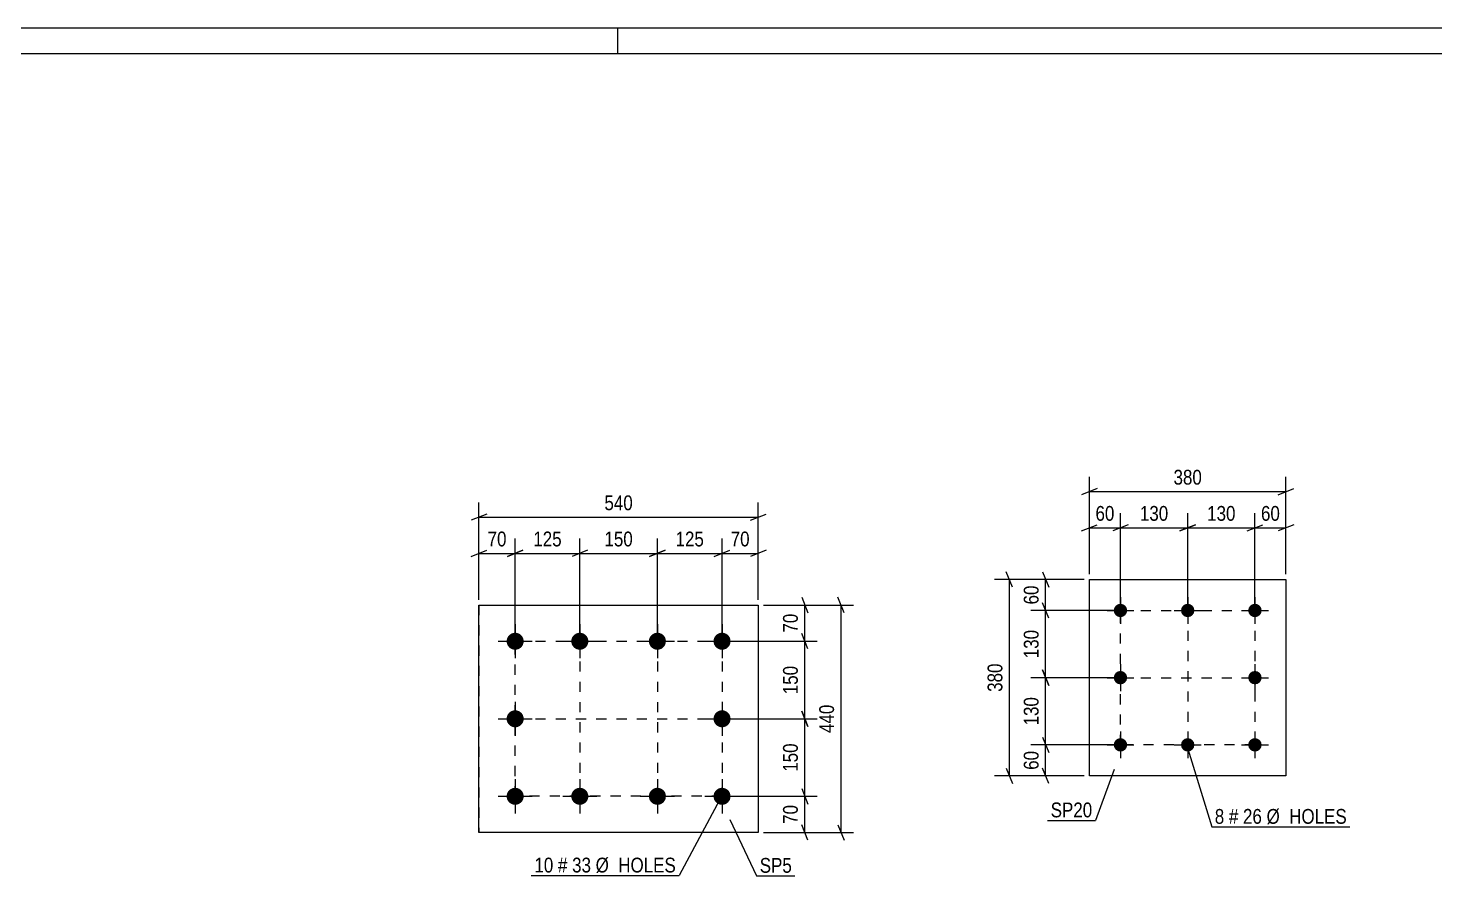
# Model space of a CAD drawing. Header units: millimetres. Extents: x 0 to 1189, y 0 to 841.
# Drawn here: x 655 to 927, y 677 to 841 of the extents above; entities that cross this region are included whole.
import ezdxf

# ---------------------------------------------------------------- set-up
doc = ezdxf.new("R2010")
doc.units = ezdxf.units.MM
doc.linetypes.add('DXK_LINE_DOT2', pattern=[3.9198, 1.9599, -1.9599])
doc.styles.add('Arial Narrow', font='ARIALN.TTF', dxfattribs={"height": 0.2})

# ---------------------------------------------------------------- blocks, each defined once
blk = doc.blocks.new('Unknown-348435410-1129')
at = {"color": 5, "linetype": 'Continuous'}
for p, q in [((1189, 841), (0, 841)), ((769, 836), (769, 841)), ((1184, 836), (5, 836))]:
    blk.add_line(p, q, dxfattribs=at)
blk = doc.blocks.new('Bolt-348435410-6793 - 6759')
at = {"linetype": 'Continuous'}
for points in [[(750.79, 722.38), (750.75, 722.03), (750.65, 721.7), (750.48, 721.41), (750.24, 721.15), (749.97, 720.95), (749.65, 720.81), (749.31, 720.73), (748.97, 720.73), (748.63, 720.81), (748.32, 720.95), (748.04, 721.15), (747.81, 721.41), (747.63, 721.7), (747.53, 722.03), (747.49, 722.38), (747.53, 722.72), (747.63, 723.05), (747.81, 723.35), (748.04, 723.6), (748.32, 723.8), (748.63, 723.94), (748.97, 724.02), (749.31, 724.02), (749.65, 723.94), (749.97, 723.8), (750.24, 723.6), (750.48, 723.35), (750.65, 723.05), (750.75, 722.72)], [(763.29, 722.38), (763.25, 722.03), (763.15, 721.7), (762.98, 721.41), (762.74, 721.15), (762.47, 720.95), (762.15, 720.81), (761.81, 720.73), (761.47, 720.73), (761.13, 720.81), (760.82, 720.95), (760.54, 721.15), (760.31, 721.41), (760.13, 721.7), (760.03, 722.03), (759.99, 722.38), (760.03, 722.72), (760.13, 723.05), (760.31, 723.35), (760.54, 723.6), (760.82, 723.8), (761.13, 723.94), (761.47, 724.02), (761.81, 724.02), (762.15, 723.94), (762.47, 723.8), (762.74, 723.6), (762.98, 723.35), (763.15, 723.05), (763.25, 722.72)], [(778.29, 722.38), (778.25, 722.03), (778.15, 721.7), (777.98, 721.41), (777.74, 721.15), (777.47, 720.95), (777.15, 720.81), (776.81, 720.73), (776.47, 720.73), (776.13, 720.81), (775.82, 720.95), (775.54, 721.15), (775.31, 721.41), (775.13, 721.7), (775.03, 722.03), (774.99, 722.38), (775.03, 722.72), (775.13, 723.05), (775.31, 723.35), (775.54, 723.6), (775.82, 723.8), (776.13, 723.94), (776.47, 724.02), (776.81, 724.02), (777.15, 723.94), (777.47, 723.8), (777.74, 723.6), (777.98, 723.35), (778.15, 723.05), (778.25, 722.72)], [(790.79, 722.38), (790.75, 722.03), (790.65, 721.7), (790.48, 721.41), (790.24, 721.15), (789.97, 720.95), (789.65, 720.81), (789.31, 720.73), (788.97, 720.73), (788.63, 720.81), (788.32, 720.95), (788.04, 721.15), (787.81, 721.41), (787.63, 721.7), (787.53, 722.03), (787.49, 722.38), (787.53, 722.72), (787.63, 723.05), (787.81, 723.35), (788.04, 723.6), (788.32, 723.8), (788.63, 723.94), (788.97, 724.02), (789.31, 724.02), (789.65, 723.94), (789.97, 723.8), (790.24, 723.6), (790.48, 723.35), (790.65, 723.05), (790.75, 722.72)], [(750.79, 707.38), (750.75, 707.03), (750.65, 706.7), (750.48, 706.41), (750.24, 706.15), (749.97, 705.95), (749.65, 705.81), (749.31, 705.73), (748.97, 705.73), (748.63, 705.81), (748.32, 705.95), (748.04, 706.15), (747.81, 706.41), (747.63, 706.7), (747.53, 707.03), (747.49, 707.38), (747.53, 707.72), (747.63, 708.05), (747.81, 708.35), (748.04, 708.6), (748.32, 708.8), (748.63, 708.94), (748.97, 709.02), (749.31, 709.02), (749.65, 708.94), (749.97, 708.8), (750.24, 708.6), (750.48, 708.35), (750.65, 708.05), (750.75, 707.72)], [(790.79, 707.38), (790.75, 707.03), (790.65, 706.7), (790.48, 706.41), (790.24, 706.15), (789.97, 705.95), (789.65, 705.81), (789.31, 705.73), (788.97, 705.73), (788.63, 705.81), (788.32, 705.95), (788.04, 706.15), (787.81, 706.41), (787.63, 706.7), (787.53, 707.03), (787.49, 707.38), (787.53, 707.72), (787.63, 708.05), (787.81, 708.35), (788.04, 708.6), (788.32, 708.8), (788.63, 708.94), (788.97, 709.02), (789.31, 709.02), (789.65, 708.94), (789.97, 708.8), (790.24, 708.6), (790.48, 708.35), (790.65, 708.05), (790.75, 707.72)], [(750.79, 692.38), (750.75, 692.03), (750.65, 691.7), (750.48, 691.41), (750.24, 691.15), (749.97, 690.95), (749.65, 690.81), (749.31, 690.73), (748.97, 690.73), (748.63, 690.81), (748.32, 690.95), (748.04, 691.15), (747.81, 691.41), (747.63, 691.7), (747.53, 692.03), (747.49, 692.38), (747.53, 692.72), (747.63, 693.05), (747.81, 693.35), (748.04, 693.6), (748.32, 693.8), (748.63, 693.94), (748.97, 694.02), (749.31, 694.02), (749.65, 693.94), (749.97, 693.8), (750.24, 693.6), (750.48, 693.35), (750.65, 693.05), (750.75, 692.72)], [(763.29, 692.38), (763.25, 692.03), (763.15, 691.7), (762.98, 691.41), (762.74, 691.15), (762.47, 690.95), (762.15, 690.81), (761.81, 690.73), (761.47, 690.73), (761.13, 690.81), (760.82, 690.95), (760.54, 691.15), (760.31, 691.41), (760.13, 691.7), (760.03, 692.03), (759.99, 692.38), (760.03, 692.72), (760.13, 693.05), (760.31, 693.35), (760.54, 693.6), (760.82, 693.8), (761.13, 693.94), (761.47, 694.02), (761.81, 694.02), (762.15, 693.94), (762.47, 693.8), (762.74, 693.6), (762.98, 693.35), (763.15, 693.05), (763.25, 692.72)], [(778.29, 692.38), (778.25, 692.03), (778.15, 691.7), (777.98, 691.41), (777.74, 691.15), (777.47, 690.95), (777.15, 690.81), (776.81, 690.73), (776.47, 690.73), (776.13, 690.81), (775.82, 690.95), (775.54, 691.15), (775.31, 691.41), (775.13, 691.7), (775.03, 692.03), (774.99, 692.38), (775.03, 692.72), (775.13, 693.05), (775.31, 693.35), (775.54, 693.6), (775.82, 693.8), (776.13, 693.94), (776.47, 694.02), (776.81, 694.02), (777.15, 693.94), (777.47, 693.8), (777.74, 693.6), (777.98, 693.35), (778.15, 693.05), (778.25, 692.72)], [(790.79, 692.38), (790.75, 692.03), (790.65, 691.7), (790.48, 691.41), (790.24, 691.15), (789.97, 690.95), (789.65, 690.81), (789.31, 690.73), (788.97, 690.73), (788.63, 690.81), (788.32, 690.95), (788.04, 691.15), (787.81, 691.41), (787.63, 691.7), (787.53, 692.03), (787.49, 692.38), (787.53, 692.72), (787.63, 693.05), (787.81, 693.35), (788.04, 693.6), (788.32, 693.8), (788.63, 693.94), (788.97, 694.02), (789.31, 694.02), (789.65, 693.94), (789.97, 693.8), (790.24, 693.6), (790.48, 693.35), (790.65, 693.05), (790.75, 692.72)]]:
    blk.add_hatch(color=1, dxfattribs=at).paths.add_polyline_path(points)
at = {"color": 1, "linetype": 'Continuous'}
for p, q in [((749.14, 725.68), (749.14, 719.08)), ((761.64, 725.68), (761.64, 719.08)), ((776.64, 725.68), (776.64, 719.08)), ((789.14, 725.68), (789.14, 719.08)), ((745.84, 722.38), (752.44, 722.38)), ((758.34, 722.38), (764.94, 722.38)), ((773.34, 722.38), (779.94, 722.38)), ((785.84, 722.38), (792.44, 722.38)), ((749.14, 710.68), (749.14, 704.08)), ((789.14, 710.68), (789.14, 704.08)), ((745.84, 707.38), (752.44, 707.38)), ((785.84, 707.38), (792.44, 707.38)), ((749.14, 695.68), (749.14, 689.08)), ((761.64, 695.68), (761.64, 689.08)), ((776.64, 695.68), (776.64, 689.08)), ((789.14, 695.68), (789.14, 689.08)), ((745.84, 692.38), (752.44, 692.38)), ((758.34, 692.38), (764.94, 692.38)), ((773.34, 692.38), (779.94, 692.38)), ((785.84, 692.38), (792.44, 692.38))]:
    blk.add_line(p, q, dxfattribs=at)
blk = doc.blocks.new('Part-348435410-6798 - 6759')
at = {"color": 2, "linetype": 'Continuous'}
for p, q in [((742.14, 685.38), (742.14, 729.38)), ((742.14, 729.38), (742.14, 729.38)), ((742.14, 729.38), (796.14, 729.38)), ((796.14, 729.38), (796.14, 685.38)), ((742.14, 685.38), (742.14, 685.38)), ((796.14, 685.38), (742.14, 685.38))]:
    blk.add_line(p, q, dxfattribs=at)
at = {"color": 7, "linetype": 'DXK_LINE_DOT2'}
for p, q in [((742.14, 729.38), (742.14, 685.38)), ((796.14, 729.38), (796.14, 729.38)), ((796.14, 729.38), (796.14, 685.38)), ((796.14, 685.38), (796.14, 685.38))]:
    blk.add_line(p, q, dxfattribs=at)
blk = doc.blocks.new('Part-348435410-24247 - 24246')
at = {"color": 2, "linetype": 'Continuous'}
for p, q in [((860.17, 696.33), (860.17, 734.33)), ((860.17, 734.33), (898.17, 734.33)), ((898.17, 734.33), (898.17, 696.33)), ((898.17, 696.33), (860.17, 696.33))]:
    blk.add_line(p, q, dxfattribs=at)
blk = doc.blocks.new('Bolt-348435410-24248 - 24246')
at = {"linetype": 'Continuous'}
for points in [[(866.17, 729.63, -1), (866.17, 727.03, -1)], [(879.17, 729.63, -1), (879.17, 727.03, -1)], [(892.17, 729.63, -1), (892.17, 727.03, -1)], [(866.17, 716.63, -1), (866.17, 714.03, -1)], [(892.17, 716.63, -1), (892.17, 714.03, -1)], [(866.17, 703.63, -1), (866.17, 701.03, -1)], [(879.17, 703.63, -1), (879.17, 701.03, -1)], [(892.17, 703.63, -1), (892.17, 701.03, -1)]]:
    blk.add_hatch(color=1, dxfattribs=at).paths.add_polyline_path(points)
at = {"color": 1, "linetype": 'Continuous'}
for p, q in [((866.17, 730.93), (866.17, 725.73)), ((879.17, 730.93), (879.17, 725.73)), ((892.17, 730.93), (892.17, 725.73)), ((863.57, 728.33), (868.77, 728.33)), ((876.57, 728.33), (881.77, 728.33)), ((889.57, 728.33), (894.77, 728.33)), ((863.57, 715.33), (868.77, 715.33)), ((866.17, 717.93), (866.17, 712.73)), ((889.57, 715.33), (894.77, 715.33)), ((892.17, 717.93), (892.17, 712.73)), ((866.17, 704.93), (866.17, 699.73)), ((879.17, 704.93), (879.17, 699.73)), ((892.17, 704.93), (892.17, 699.73)), ((863.57, 702.33), (868.77, 702.33)), ((876.57, 702.33), (881.77, 702.33)), ((889.57, 702.33), (894.77, 702.33))]:
    blk.add_line(p, q, dxfattribs=at)
blk = doc.blocks.new('Rectangle-348435410-6894 - 6759')
at = {"color": 1, "linetype": 'DXK_LINE_DOT2'}
blk.add_lwpolyline([(749.14, 722.38), (789.14, 722.38), (789.14, 692.38), (749.14, 692.38), (749.14, 722.38)], close=True, dxfattribs=at)
blk = doc.blocks.new('Rectangle-348435410-24412 - 24246')
at = {"color": 1, "linetype": 'DXK_LINE_DOT2'}
blk.add_lwpolyline([(866.17, 728.33), (892.17, 728.33), (892.17, 702.33), (866.17, 702.33), (866.17, 728.33)], close=True, dxfattribs=at)
blk = doc.blocks.new('Line-348435410-6887 - 6759')
at = {"color": 1, "linetype": 'DXK_LINE_DOT2'}
blk.add_line((749.14, 707.38), (789.14, 707.38), dxfattribs=at)
blk = doc.blocks.new('Line-348435410-24422 - 24246')
at = {"color": 1, "linetype": 'DXK_LINE_DOT2'}
blk.add_line((879.17, 728.33), (879.17, 702.33), dxfattribs=at)
blk = doc.blocks.new('Line-348435410-6880 - 6759')
at = {"color": 1, "linetype": 'DXK_LINE_DOT2'}
blk.add_line((761.64, 722.38), (761.64, 692.38), dxfattribs=at)
blk = doc.blocks.new('Line-348435410-24429 - 24246')
at = {"color": 1, "linetype": 'DXK_LINE_DOT2'}
blk.add_line((866.17, 715.33), (892.17, 715.33), dxfattribs=at)
blk = doc.blocks.new('Line-348435410-6873 - 6759')
at = {"color": 1, "linetype": 'DXK_LINE_DOT2'}
blk.add_line((776.64, 722.38), (776.64, 692.38), dxfattribs=at)
blk = doc.blocks.new('StraightDimension-348435410-9660 - 6759')
at = {"color": 7, "linetype": 'Continuous'}
for p, q in [((747.64, 738.78), (750.64, 739.98)), ((749.14, 723.38), (749.14, 742.23)), ((763.14, 739.98), (760.14, 738.78)), ((761.64, 723.38), (761.64, 742.23)), ((749.14, 739.38), (761.64, 739.38))]:
    blk.add_line(p, q, dxfattribs=at)
at = {"color": 0}
blk.add_wipeout([(758.73, 740.13), (758.73, 744.33), (752.05, 744.33), (752.05, 740.13)], dxfattribs=at)
at = {"color": 3, "style": 'Arial Narrow'}
blk.add_text('125', height=2.863, dxfattribs=at).set_placement((752.65, 740.73))
blk = doc.blocks.new('StraightDimension-348435410-6800 - 6759')
at = {"color": 7, "linetype": 'Continuous'}
for p, q in [((742.14, 730.38), (742.14, 749.23)), ((796.14, 730.38), (796.14, 749.23)), ((743.64, 746.98), (740.64, 745.78)), ((742.14, 746.38), (796.14, 746.38)), ((794.64, 745.78), (797.64, 746.98))]:
    blk.add_line(p, q, dxfattribs=at)
at = {"color": 0}
blk.add_wipeout([(772.48, 747.13), (772.48, 751.33), (765.8, 751.33), (765.8, 747.13)], dxfattribs=at)
at = {"color": 3, "style": 'Arial Narrow'}
blk.add_text('540', height=2.863, dxfattribs=at).set_placement((766.4, 747.73))
blk = doc.blocks.new('StraightDimension-348435410-6838 - 6759')
at = {"color": 7, "linetype": 'Continuous'}
for p, q in [((797.14, 729.38), (814.54, 729.38)), ((812.74, 727.88), (811.54, 730.88)), ((812.14, 685.38), (812.14, 729.38)), ((811.54, 686.88), (812.74, 683.88)), ((797.14, 685.38), (814.54, 685.38))]:
    blk.add_line(p, q, dxfattribs=at)
at = {"color": 0}
blk.add_wipeout([(811.39, 710.72), (807.19, 710.72), (807.19, 704.03), (811.39, 704.03)], dxfattribs=at)
at = {"color": 3, "style": 'Arial Narrow'}
blk.add_text('440', height=2.863, rotation=90.0002, dxfattribs=at).set_placement((810.79, 704.63))
blk = doc.blocks.new('StraightDimension-348435410-9657 - 6759')
at = {"color": 7, "linetype": 'Continuous'}
for p, q in [((787.64, 738.78), (790.64, 739.98)), ((789.14, 723.38), (789.14, 742.23)), ((797.64, 739.98), (794.64, 738.78)), ((796.14, 730.38), (796.14, 742.23)), ((789.14, 739.38), (796.14, 739.38))]:
    blk.add_line(p, q, dxfattribs=at)
at = {"color": 0}
blk.add_wipeout([(795.07, 740.13), (795.07, 744.33), (790.21, 744.33), (790.21, 740.13)], dxfattribs=at)
at = {"color": 3, "style": 'Arial Narrow'}
blk.add_text('70', height=2.863, dxfattribs=at).set_placement((790.81, 740.73))
blk = doc.blocks.new('StraightDimension-348435410-9658 - 6759')
at = {"color": 7, "linetype": 'Continuous'}
for p, q in [((778.14, 739.98), (775.14, 738.78)), ((776.64, 723.38), (776.64, 742.23)), ((787.64, 738.78), (790.64, 739.98)), ((789.14, 723.38), (789.14, 742.23)), ((776.64, 739.38), (789.14, 739.38))]:
    blk.add_line(p, q, dxfattribs=at)
at = {"color": 0}
blk.add_wipeout([(786.23, 740.13), (786.23, 744.33), (779.55, 744.33), (779.55, 740.13)], dxfattribs=at)
at = {"color": 3, "style": 'Arial Narrow'}
blk.add_text('125', height=2.863, dxfattribs=at).set_placement((780.15, 740.73))
blk = doc.blocks.new('StraightDimension-348435410-9659 - 6759')
at = {"color": 7, "linetype": 'Continuous'}
for p, q in [((763.14, 739.98), (760.14, 738.78)), ((761.64, 723.38), (761.64, 742.23)), ((775.14, 738.78), (778.14, 739.98)), ((776.64, 723.38), (776.64, 742.23)), ((761.64, 739.38), (776.64, 739.38))]:
    blk.add_line(p, q, dxfattribs=at)
at = {"color": 0}
blk.add_wipeout([(772.48, 740.13), (772.48, 744.33), (765.8, 744.33), (765.8, 740.13)], dxfattribs=at)
at = {"color": 3, "style": 'Arial Narrow'}
blk.add_text('150', height=2.863, dxfattribs=at).set_placement((766.4, 740.73))
blk = doc.blocks.new('StraightDimension-348435410-9661 - 6759')
at = {"color": 7, "linetype": 'Continuous'}
for p, q in [((740.64, 738.78), (743.64, 739.98)), ((742.14, 730.38), (742.14, 742.23)), ((750.64, 739.98), (747.64, 738.78)), ((749.14, 723.38), (749.14, 742.23)), ((742.14, 739.38), (749.14, 739.38))]:
    blk.add_line(p, q, dxfattribs=at)
at = {"color": 0}
blk.add_wipeout([(748.07, 740.13), (748.07, 744.33), (743.21, 744.33), (743.21, 740.13)], dxfattribs=at)
at = {"color": 3, "style": 'Arial Narrow'}
blk.add_text('70', height=2.863, dxfattribs=at).set_placement((743.81, 740.73))
blk = doc.blocks.new('StraightDimension-348435410-9780 - 6759')
at = {"color": 7, "linetype": 'Continuous'}
for p, q in [((797.14, 729.38), (807.54, 729.38)), ((804.54, 730.88), (805.74, 727.88)), ((805.14, 722.38), (805.14, 729.38)), ((805.74, 720.88), (804.54, 723.88)), ((790.14, 722.38), (807.54, 722.38))]:
    blk.add_line(p, q, dxfattribs=at)
at = {"color": 0}
blk.add_wipeout([(804.39, 728.3), (800.19, 728.3), (800.19, 723.45), (804.39, 723.45)], dxfattribs=at)
at = {"color": 3, "style": 'Arial Narrow'}
blk.add_text('70', height=2.863, rotation=90.0002, dxfattribs=at).set_placement((803.79, 724.05))
blk = doc.blocks.new('StraightDimension-348435410-25490 - 6759')
at = {"color": 7, "linetype": 'Continuous'}
for p, q in [((790.14, 707.38), (807.54, 707.38)), ((805.74, 705.88), (804.54, 708.88)), ((805.14, 692.38), (805.14, 707.38)), ((804.54, 693.88), (805.74, 690.88)), ((790.14, 692.38), (807.54, 692.38))]:
    blk.add_line(p, q, dxfattribs=at)
at = {"color": 0}
blk.add_wipeout([(804.39, 703.22), (800.19, 703.22), (800.19, 696.53), (804.39, 696.53)], dxfattribs=at)
at = {"color": 3, "style": 'Arial Narrow'}
blk.add_text('150', height=2.863, rotation=90.0002, dxfattribs=at).set_placement((803.79, 697.13))
blk = doc.blocks.new('StraightDimension-348435410-9781 - 6759')
at = {"color": 7, "linetype": 'Continuous'}
for p, q in [((804.54, 693.88), (805.74, 690.88)), ((790.14, 692.38), (807.54, 692.38)), ((805.14, 685.38), (805.14, 692.38)), ((805.74, 683.88), (804.54, 686.88)), ((797.14, 685.38), (807.54, 685.38))]:
    blk.add_line(p, q, dxfattribs=at)
at = {"color": 0}
blk.add_wipeout([(804.39, 691.3), (800.19, 691.3), (800.19, 686.45), (804.39, 686.45)], dxfattribs=at)
at = {"color": 3, "style": 'Arial Narrow'}
blk.add_text('70', height=2.863, rotation=90.0002, dxfattribs=at).set_placement((803.79, 687.05))
blk = doc.blocks.new('StraightDimension-348435410-25492 - 6759')
at = {"color": 7, "linetype": 'Continuous'}
for p, q in [((805.74, 720.88), (804.54, 723.88)), ((790.14, 722.38), (807.54, 722.38)), ((805.14, 707.38), (805.14, 722.38)), ((790.14, 707.38), (807.54, 707.38)), ((804.54, 708.88), (805.74, 705.88))]:
    blk.add_line(p, q, dxfattribs=at)
at = {"color": 0}
blk.add_wipeout([(804.39, 718.22), (800.19, 718.22), (800.19, 711.53), (804.39, 711.53)], dxfattribs=at)
at = {"color": 3, "style": 'Arial Narrow'}
blk.add_text('150', height=2.863, rotation=90.0002, dxfattribs=at).set_placement((803.79, 712.13))
blk = doc.blocks.new('StraightDimension-348435410-24304 - 24246')
at = {"color": 7, "linetype": 'Continuous'}
for p, q in [((851.09, 735.83), (852.29, 732.83)), ((859.17, 734.33), (848.84, 734.33)), ((851.69, 728.33), (851.69, 734.33)), ((852.29, 726.83), (851.09, 729.83)), ((865.17, 728.33), (848.84, 728.33))]:
    blk.add_line(p, q, dxfattribs=at)
at = {"color": 0}
blk.add_wipeout([(850.94, 733.76), (846.74, 733.76), (846.74, 728.9), (850.94, 728.9)], dxfattribs=at)
at = {"color": 3, "style": 'Arial Narrow'}
blk.add_text('60', height=2.863, rotation=90.0002, dxfattribs=at).set_placement((850.34, 729.5))
blk = doc.blocks.new('StraightDimension-348435410-24327 - 24246')
at = {"color": 7, "linetype": 'Continuous'}
for p, q in [((860.17, 735.33), (860.17, 747.18)), ((866.17, 729.33), (866.17, 747.18)), ((858.67, 743.73), (861.67, 744.93)), ((860.17, 744.33), (866.17, 744.33)), ((867.67, 744.93), (864.67, 743.73))]:
    blk.add_line(p, q, dxfattribs=at)
at = {"color": 0}
blk.add_wipeout([(865.6, 745.08), (865.6, 749.28), (860.74, 749.28), (860.74, 745.08)], dxfattribs=at)
at = {"color": 3, "style": 'Arial Narrow'}
blk.add_text('60', height=2.863, dxfattribs=at).set_placement((861.34, 745.68))
blk = doc.blocks.new('StraightDimension-348435410-24307 - 24246')
at = {"color": 7, "linetype": 'Continuous'}
for p, q in [((865.17, 702.33), (848.84, 702.33)), ((851.09, 703.83), (852.29, 700.83)), ((851.69, 696.33), (851.69, 702.33)), ((859.17, 696.33), (848.84, 696.33)), ((852.29, 694.83), (851.09, 697.83))]:
    blk.add_line(p, q, dxfattribs=at)
at = {"color": 0}
blk.add_wipeout([(850.94, 701.76), (846.74, 701.76), (846.74, 696.9), (850.94, 696.9)], dxfattribs=at)
at = {"color": 3, "style": 'Arial Narrow'}
blk.add_text('60', height=2.863, rotation=90.0002, dxfattribs=at).set_placement((850.34, 697.5))
blk = doc.blocks.new('StraightDimension-348435410-24320 - 24246')
at = {"color": 7, "linetype": 'Continuous'}
for p, q in [((845.29, 732.83), (844.09, 735.83)), ((859.17, 734.33), (841.84, 734.33)), ((844.69, 696.33), (844.69, 734.33)), ((859.17, 696.33), (841.84, 696.33)), ((844.09, 697.83), (845.29, 694.83))]:
    blk.add_line(p, q, dxfattribs=at)
at = {"color": 0}
blk.add_wipeout([(843.94, 718.67), (839.74, 718.67), (839.74, 711.99), (843.94, 711.99)], dxfattribs=at)
at = {"color": 3, "style": 'Arial Narrow'}
blk.add_text('380', height=2.863, rotation=90.0002, dxfattribs=at).set_placement((843.34, 712.59))
blk = doc.blocks.new('StraightDimension-348435410-24324 - 24246')
at = {"color": 7, "linetype": 'Continuous'}
for p, q in [((892.17, 729.33), (892.17, 747.18)), ((898.17, 735.33), (898.17, 747.18)), ((890.67, 743.73), (893.67, 744.93)), ((892.17, 744.33), (898.17, 744.33)), ((899.67, 744.93), (896.67, 743.73))]:
    blk.add_line(p, q, dxfattribs=at)
at = {"color": 0}
blk.add_wipeout([(897.6, 745.08), (897.6, 749.28), (892.74, 749.28), (892.74, 745.08)], dxfattribs=at)
at = {"color": 3, "style": 'Arial Narrow'}
blk.add_text('60', height=2.863, dxfattribs=at).set_placement((893.34, 745.68))
blk = doc.blocks.new('StraightDimension-348435410-24340 - 24246')
at = {"color": 7, "linetype": 'Continuous'}
for p, q in [((860.17, 735.33), (860.17, 754.18)), ((898.17, 735.33), (898.17, 754.18)), ((861.67, 751.93), (858.67, 750.73)), ((860.17, 751.33), (898.17, 751.33)), ((896.67, 750.73), (899.67, 751.93))]:
    blk.add_line(p, q, dxfattribs=at)
at = {"color": 0}
blk.add_wipeout([(882.51, 752.08), (882.51, 756.28), (875.83, 756.28), (875.83, 752.08)], dxfattribs=at)
at = {"color": 3, "style": 'Arial Narrow'}
blk.add_text('380', height=2.863, dxfattribs=at).set_placement((876.43, 752.68))
blk = doc.blocks.new('StraightDimension-348435410-25807 - 24246')
at = {"color": 7, "linetype": 'Continuous'}
for p, q in [((865.17, 715.33), (848.84, 715.33)), ((852.29, 713.83), (851.09, 716.83)), ((851.69, 702.33), (851.69, 715.33)), ((865.17, 702.33), (848.84, 702.33)), ((851.09, 703.83), (852.29, 700.83))]:
    blk.add_line(p, q, dxfattribs=at)
at = {"color": 0}
blk.add_wipeout([(850.94, 712.17), (846.74, 712.17), (846.74, 705.49), (850.94, 705.49)], dxfattribs=at)
at = {"color": 3, "style": 'Arial Narrow'}
blk.add_text('130', height=2.863, rotation=90.0002, dxfattribs=at).set_placement((850.34, 706.09))
blk = doc.blocks.new('StraightDimension-348435410-25809 - 24246')
at = {"color": 7, "linetype": 'Continuous'}
for p, q in [((852.29, 726.83), (851.09, 729.83)), ((865.17, 728.33), (848.84, 728.33)), ((851.69, 715.33), (851.69, 728.33)), ((865.17, 715.33), (848.84, 715.33)), ((851.09, 716.83), (852.29, 713.83))]:
    blk.add_line(p, q, dxfattribs=at)
at = {"color": 0}
blk.add_wipeout([(850.94, 725.17), (846.74, 725.17), (846.74, 718.49), (850.94, 718.49)], dxfattribs=at)
at = {"color": 3, "style": 'Arial Narrow'}
blk.add_text('130', height=2.863, rotation=90.0002, dxfattribs=at).set_placement((850.34, 719.09))
blk = doc.blocks.new('StraightDimension-348435410-25811 - 24246')
at = {"color": 7, "linetype": 'Continuous'}
for p, q in [((866.17, 729.33), (866.17, 747.18)), ((879.17, 729.33), (879.17, 747.18)), ((867.67, 744.93), (864.67, 743.73)), ((866.17, 744.33), (879.17, 744.33)), ((877.67, 743.73), (880.67, 744.93))]:
    blk.add_line(p, q, dxfattribs=at)
at = {"color": 0}
blk.add_wipeout([(876.01, 745.08), (876.01, 749.28), (869.33, 749.28), (869.33, 745.08)], dxfattribs=at)
at = {"color": 3, "style": 'Arial Narrow'}
blk.add_text('130', height=2.863, dxfattribs=at).set_placement((869.93, 745.68))
blk = doc.blocks.new('StraightDimension-348435410-25813 - 24246')
at = {"color": 7, "linetype": 'Continuous'}
for p, q in [((879.17, 729.33), (879.17, 747.18)), ((892.17, 729.33), (892.17, 747.18)), ((880.67, 744.93), (877.67, 743.73)), ((879.17, 744.33), (892.17, 744.33)), ((890.67, 743.73), (893.67, 744.93))]:
    blk.add_line(p, q, dxfattribs=at)
at = {"color": 0}
blk.add_wipeout([(889.01, 745.08), (889.01, 749.28), (882.33, 749.28), (882.33, 745.08)], dxfattribs=at)
at = {"color": 3, "style": 'Arial Narrow'}
blk.add_text('130', height=2.863, dxfattribs=at).set_placement((882.93, 745.68))
blk = doc.blocks.new('Mark-348435410-6789 - 6759')
at = {"color": 0}
blk.add_wipeout([(756.52, 677.64), (756.52, 680.64), (752.86, 680.64), (752.86, 677.64)], dxfattribs=at)
blk.add_wipeout([(756.52, 677.64), (756.52, 680.64), (752.86, 680.64), (752.86, 677.64)], dxfattribs=at)
blk.add_wipeout([(759.25, 677.64), (759.25, 680.64), (757.42, 680.64), (757.42, 677.64)], dxfattribs=at)
blk.add_wipeout([(759.25, 677.64), (759.25, 680.64), (757.42, 680.64), (757.42, 677.64)], dxfattribs=at)
at = {"color": 3, "style": 'Arial Narrow'}
blk.add_text('10', height=2.863, dxfattribs=at).set_placement((752.86, 677.64))
at = {"color": 0}
blk.add_wipeout([(763.8, 677.64), (763.8, 680.64), (760.15, 680.64), (760.15, 677.64)], dxfattribs=at)
blk.add_wipeout([(763.8, 677.64), (763.8, 680.64), (760.15, 680.64), (760.15, 677.64)], dxfattribs=at)
at = {"color": 3, "style": 'Arial Narrow'}
blk.add_text('#', height=2.86, dxfattribs=at).set_placement((757.42, 677.64))
at = {"color": 0}
blk.add_wipeout([(780.23, 677.64), (780.23, 680.64), (764.7, 680.64), (764.7, 677.64)], dxfattribs=at)
blk.add_wipeout([(780.23, 677.64), (780.23, 680.64), (764.7, 680.64), (764.7, 677.64)], dxfattribs=at)
at = {"color": 7, "linetype": 'Continuous'}
for p in [(789.14, 692.58), (752.26, 677.04)]:
    blk.add_line(p, (780.83, 677.04), dxfattribs=at)
at = {"color": 3, "style": 'Arial Narrow'}
for s, p in [('33', (760.15, 677.64)), ('Ø  HOLES', (764.7, 677.64))]:
    blk.add_text(s, height=2.863, dxfattribs=at).set_placement(p)
blk = doc.blocks.new('Mark-348435410-6794 - 6759')
at = {"color": 0}
blk.add_wipeout([(802.64, 677.58), (802.64, 680.58), (796.43, 680.58), (796.43, 677.58)], dxfattribs=at)
blk.add_wipeout([(802.64, 677.58), (802.64, 680.58), (796.43, 680.58), (796.43, 677.58)], dxfattribs=at)
at = {"color": 30, "linetype": 'Continuous'}
for p, q in [((790.67, 687.86), (795.83, 676.98)), ((795.83, 676.98), (803.24, 676.98))]:
    blk.add_line(p, q, dxfattribs=at)
at = {"color": 3, "style": 'Arial Narrow'}
blk.add_text('SP5', height=2.863, dxfattribs=at).set_placement((796.43, 677.58))
blk = doc.blocks.new('Mark-348435410-24343 - 24246')
at = {"color": 0}
blk.add_wipeout([(860.72, 688.31), (860.72, 691.31), (852.68, 691.31), (852.68, 688.31)], dxfattribs=at)
blk.add_wipeout([(860.72, 688.31), (860.72, 691.31), (852.68, 691.31), (852.68, 688.31)], dxfattribs=at)
at = {"color": 30, "linetype": 'Continuous'}
for p in [(864.98, 697.57), (852.08, 687.71)]:
    blk.add_line(p, (861.32, 687.71), dxfattribs=at)
at = {"color": 3, "style": 'Arial Narrow'}
blk.add_text('SP20', height=2.863, dxfattribs=at).set_placement((852.68, 688.31))
blk = doc.blocks.new('Mark-348435410-24346 - 24246')
at = {"color": 0}
blk.add_wipeout([(886.24, 687.06), (886.24, 690.06), (884.41, 690.06), (884.41, 687.06)], dxfattribs=at)
blk.add_wipeout([(886.24, 687.06), (886.24, 690.06), (884.41, 690.06), (884.41, 687.06)], dxfattribs=at)
at = {"color": 7, "linetype": 'Continuous'}
blk.add_line((878.96, 702.38), (883.81, 686.46), dxfattribs=at)
at = {"color": 0}
blk.add_wipeout([(888.96, 687.06), (888.96, 690.06), (887.14, 690.06), (887.14, 687.06)], dxfattribs=at)
blk.add_wipeout([(888.96, 687.06), (888.96, 690.06), (887.14, 690.06), (887.14, 687.06)], dxfattribs=at)
at = {"color": 3, "style": 'Arial Narrow'}
blk.add_text('8', height=2.86, dxfattribs=at).set_placement((884.41, 687.06))
at = {"color": 0}
blk.add_wipeout([(893.52, 687.06), (893.52, 690.06), (889.86, 690.06), (889.86, 687.06)], dxfattribs=at)
blk.add_wipeout([(893.52, 687.06), (893.52, 690.06), (889.86, 690.06), (889.86, 687.06)], dxfattribs=at)
at = {"color": 3, "style": 'Arial Narrow'}
blk.add_text('#', height=2.86, dxfattribs=at).set_placement((887.14, 687.06))
at = {"color": 0}
blk.add_wipeout([(909.95, 687.06), (909.95, 690.06), (894.42, 690.06), (894.42, 687.06)], dxfattribs=at)
blk.add_wipeout([(909.95, 687.06), (909.95, 690.06), (894.42, 690.06), (894.42, 687.06)], dxfattribs=at)
at = {"color": 7, "linetype": 'Continuous'}
blk.add_line((883.81, 686.46), (910.55, 686.46), dxfattribs=at)
at = {"color": 3, "style": 'Arial Narrow'}
for s, p in [('26', (889.86, 687.06)), ('Ø  HOLES', (894.42, 687.06))]:
    blk.add_text(s, height=2.863, dxfattribs=at).set_placement(p)

msp = doc.modelspace()

# ---------------------------------------------------------------- block references
for name in ['Unknown-348435410-1129', 'Part-348435410-24247 - 24246', 'Part-348435410-6798 - 6759', 'Bolt-348435410-24248 - 24246', 'Rectangle-348435410-24412 - 24246', 'Line-348435410-24422 - 24246', 'Bolt-348435410-6793 - 6759', 'Rectangle-348435410-6894 - 6759', 'Line-348435410-6880 - 6759', 'Line-348435410-6873 - 6759', 'Line-348435410-24429 - 24246', 'Line-348435410-6887 - 6759']:
    msp.add_blockref(name, (0, 0))

# ---------------------------------------------------------------- next in the draw order: block references
for name in ['StraightDimension-348435410-24324 - 24246', 'StraightDimension-348435410-9660 - 6759', 'StraightDimension-348435410-24304 - 24246', 'StraightDimension-348435410-24307 - 24246', 'Mark-348435410-24346 - 24246']:
    msp.add_blockref(name, (0, 0))

# ---------------------------------------------------------------- next in the draw order: block references
for name in ['StraightDimension-348435410-6800 - 6759', 'StraightDimension-348435410-24327 - 24246']:
    msp.add_blockref(name, (0, 0))

# ---------------------------------------------------------------- next in the draw order: block references
for name in ['StraightDimension-348435410-9661 - 6759', 'StraightDimension-348435410-24320 - 24246', 'StraightDimension-348435410-6838 - 6759']:
    msp.add_blockref(name, (0, 0))

# ---------------------------------------------------------------- next in the draw order: block references
for name in ['StraightDimension-348435410-24340 - 24246', 'StraightDimension-348435410-9657 - 6759', 'StraightDimension-348435410-25807 - 24246', 'StraightDimension-348435410-25490 - 6759', 'Mark-348435410-24343 - 24246']:
    msp.add_blockref(name, (0, 0))

# ---------------------------------------------------------------- next in the draw order: block references
for name in ['StraightDimension-348435410-9658 - 6759', 'StraightDimension-348435410-25809 - 24246', 'StraightDimension-348435410-9781 - 6759']:
    msp.add_blockref(name, (0, 0))

# ---------------------------------------------------------------- next in the draw order: block references
for name in ['StraightDimension-348435410-25811 - 24246', 'StraightDimension-348435410-9659 - 6759', 'StraightDimension-348435410-9780 - 6759', 'Mark-348435410-6789 - 6759', 'Mark-348435410-6794 - 6759']:
    msp.add_blockref(name, (0, 0))

# ---------------------------------------------------------------- next in the draw order: block references
for name in ['StraightDimension-348435410-25813 - 24246', 'StraightDimension-348435410-25492 - 6759']:
    msp.add_blockref(name, (0, 0))

doc.saveas('drawing.dxf')
